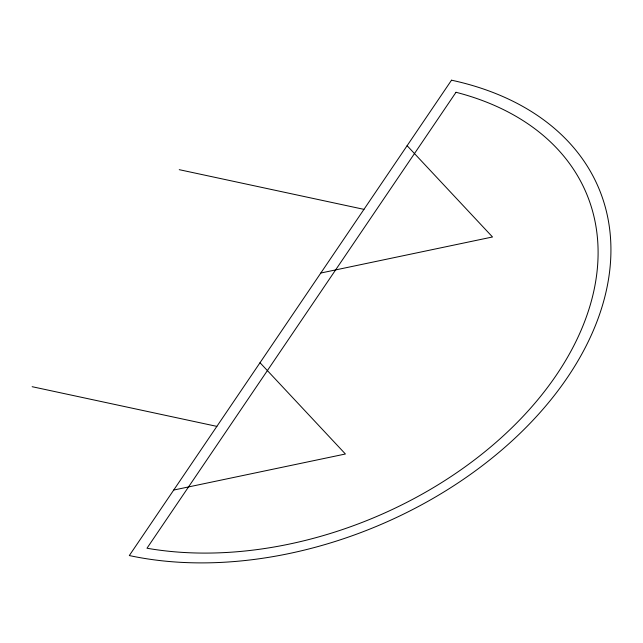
<?xml version="1.0" encoding="UTF-8"?>
<svg xmlns="http://www.w3.org/2000/svg" width="643" height="643" viewBox="0 0 643 643"><rect width="100%" height="100%" fill="white"/><g stroke="black" fill="none" stroke-linecap="round" stroke-linejoin="round"><path stroke-width="0.96" d="M320.817 273.026L492.514 236.978L407.115 145.696M173.714 490.046L345.412 453.998L260.021 362.716M179.244 169.672L363.962 209.361M32.15 386.7L216.868 426.381M451.515 80.19L129.315 555.552A334.497 225.548 -22.8 0 0 567.496 377.401A334.497 225.548 -22.8 0 0 451.515 80.19M456.016 92.279L146.982 548.23A321.114 216.53 -22.8 0 0 556.412 375.014A321.114 216.53 -22.8 0 0 456.016 92.279"/></g></svg>
